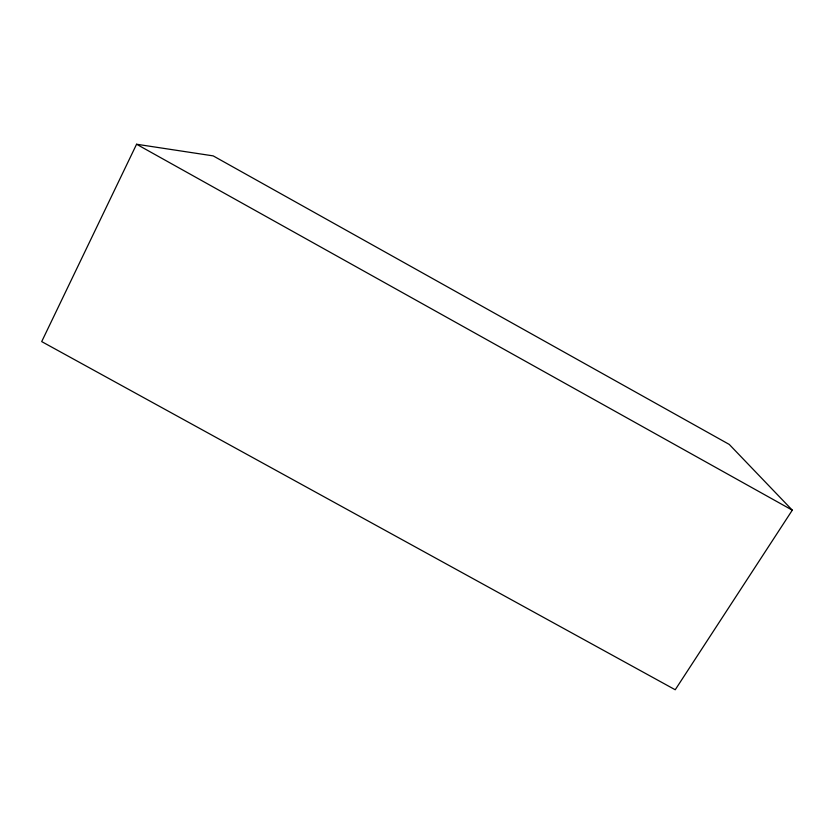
<?xml version="1.0" encoding="UTF-8"?>
<svg xmlns="http://www.w3.org/2000/svg" width="834" height="834" viewBox="0 0 834 834"><rect width="100%" height="100%" fill="white"/><g stroke="black" fill="none" stroke-linecap="round" stroke-linejoin="round"><path stroke-width="1.25" d="M136.578 144.24L41.7 341.596L675.227 689.76L792.3 510.168L729.26 444.428L213.191 155.885L136.578 144.24L792.3 510.168"/></g></svg>
